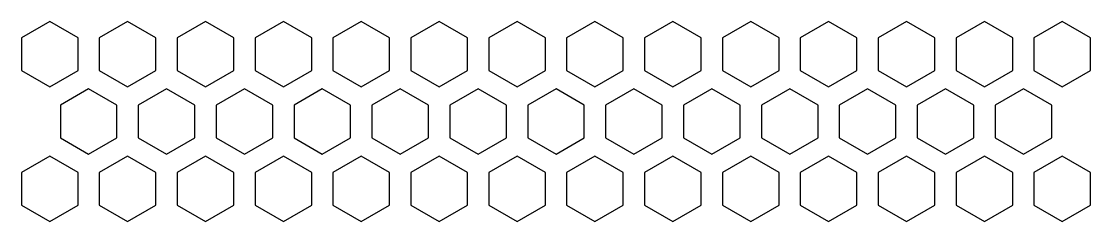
# Model space of a CAD drawing. Header units: millimetres. Extents: x 34 to 5984, y -3597 to 314.
# Drawn here: x 3200.6 to 3351.6, y -770.7 to -742.4 of the extents above; entities that cross this region are included whole.
import ezdxf

# ---------------------------------------------------------------- set-up
doc = ezdxf.new("R2010")
doc.units = ezdxf.units.MM

msp = doc.modelspace()

# ---------------------------------------------------------------- linework, layer by layer
for points in [[(3208.558, -744.689), (3204.558, -742.38), (3200.558, -744.689), (3200.558, -749.308), (3204.558, -751.617), (3208.558, -749.308)], [(3219.558, -744.689), (3215.558, -742.38), (3211.558, -744.689), (3211.558, -749.308), (3215.558, -751.617), (3219.558, -749.308)], [(3230.558, -744.689), (3226.558, -742.38), (3222.558, -744.689), (3222.558, -749.308), (3226.558, -751.617), (3230.558, -749.308)], [(3241.558, -744.689), (3237.558, -742.38), (3233.558, -744.689), (3233.558, -749.308), (3237.558, -751.617), (3241.558, -749.308)], [(3252.558, -744.689), (3248.558, -742.38), (3244.558, -744.689), (3244.558, -749.308), (3248.558, -751.617), (3252.558, -749.308)], [(3263.558, -744.689), (3259.558, -742.38), (3255.558, -744.689), (3255.558, -749.308), (3259.558, -751.617), (3263.558, -749.308)], [(3274.558, -744.689), (3270.558, -742.38), (3266.558, -744.689), (3266.558, -749.308), (3270.558, -751.617), (3274.558, -749.308)], [(3285.558, -744.689), (3281.558, -742.38), (3277.558, -744.689), (3277.558, -749.308), (3281.558, -751.617), (3285.558, -749.308)], [(3296.558, -744.689), (3292.558, -742.38), (3288.558, -744.689), (3288.558, -749.308), (3292.558, -751.617), (3296.558, -749.308)], [(3307.558, -744.689), (3303.558, -742.38), (3299.558, -744.689), (3299.558, -749.308), (3303.558, -751.617), (3307.558, -749.308)], [(3318.558, -744.689), (3314.558, -742.38), (3310.558, -744.689), (3310.558, -749.308), (3314.558, -751.617), (3318.558, -749.308)], [(3329.558, -744.689), (3325.558, -742.38), (3321.558, -744.689), (3321.558, -749.308), (3325.558, -751.617), (3329.558, -749.308)], [(3340.558, -744.689), (3336.558, -742.38), (3332.558, -744.689), (3332.558, -749.308), (3336.558, -751.617), (3340.558, -749.308)], [(3351.558, -744.689), (3347.558, -742.38), (3343.558, -744.689), (3343.558, -749.308), (3347.558, -751.617), (3351.558, -749.308)], [(3214.058, -754.215), (3210.058, -751.906), (3206.058, -754.215), (3206.058, -758.834), (3210.058, -761.144), (3214.058, -758.834)], [(3225.058, -754.215), (3221.058, -751.906), (3217.058, -754.215), (3217.058, -758.834), (3221.058, -761.144), (3225.058, -758.834)], [(3236.058, -754.215), (3232.058, -751.906), (3228.058, -754.215), (3228.058, -758.834), (3232.058, -761.144), (3236.058, -758.834)], [(3247.058, -754.215), (3243.058, -751.906), (3239.058, -754.215), (3239.058, -758.834), (3243.058, -761.144), (3247.058, -758.834)], [(3258.058, -754.215), (3254.058, -751.906), (3250.058, -754.215), (3250.058, -758.834), (3254.058, -761.144), (3258.058, -758.834)], [(3269.058, -754.215), (3265.058, -751.906), (3261.058, -754.215), (3261.058, -758.834), (3265.058, -761.144), (3269.058, -758.834)], [(3280.058, -754.215), (3276.058, -751.906), (3272.058, -754.215), (3272.058, -758.834), (3276.058, -761.144), (3280.058, -758.834)], [(3291.058, -754.215), (3287.058, -751.906), (3283.058, -754.215), (3283.058, -758.834), (3287.058, -761.144), (3291.058, -758.834)], [(3302.058, -754.215), (3298.058, -751.906), (3294.058, -754.215), (3294.058, -758.834), (3298.058, -761.144), (3302.058, -758.834)], [(3313.058, -754.215), (3309.058, -751.906), (3305.058, -754.215), (3305.058, -758.834), (3309.058, -761.144), (3313.058, -758.834)], [(3324.058, -754.215), (3320.058, -751.906), (3316.058, -754.215), (3316.058, -758.834), (3320.058, -761.144), (3324.058, -758.834)], [(3335.058, -754.215), (3331.058, -751.906), (3327.058, -754.215), (3327.058, -758.834), (3331.058, -761.144), (3335.058, -758.834)], [(3346.058, -754.215), (3342.058, -751.906), (3338.058, -754.215), (3338.058, -758.834), (3342.058, -761.144), (3346.058, -758.834)], [(3208.558, -763.742), (3204.558, -761.432), (3200.558, -763.742), (3200.558, -768.361), (3204.558, -770.67), (3208.558, -768.361)], [(3219.558, -763.742), (3215.558, -761.432), (3211.558, -763.742), (3211.558, -768.361), (3215.558, -770.67), (3219.558, -768.361)], [(3230.558, -763.742), (3226.558, -761.432), (3222.558, -763.742), (3222.558, -768.361), (3226.558, -770.67), (3230.558, -768.361)], [(3241.558, -763.742), (3237.558, -761.432), (3233.558, -763.742), (3233.558, -768.361), (3237.558, -770.67), (3241.558, -768.361)], [(3252.558, -763.742), (3248.558, -761.432), (3244.558, -763.742), (3244.558, -768.361), (3248.558, -770.67), (3252.558, -768.361)], [(3263.558, -763.742), (3259.558, -761.432), (3255.558, -763.742), (3255.558, -768.361), (3259.558, -770.67), (3263.558, -768.361)], [(3274.558, -763.742), (3270.558, -761.432), (3266.558, -763.742), (3266.558, -768.361), (3270.558, -770.67), (3274.558, -768.361)], [(3285.558, -763.742), (3281.558, -761.432), (3277.558, -763.742), (3277.558, -768.361), (3281.558, -770.67), (3285.558, -768.361)], [(3296.558, -763.742), (3292.558, -761.432), (3288.558, -763.742), (3288.558, -768.361), (3292.558, -770.67), (3296.558, -768.361)], [(3307.558, -763.742), (3303.558, -761.432), (3299.558, -763.742), (3299.558, -768.361), (3303.558, -770.67), (3307.558, -768.361)], [(3318.558, -763.742), (3314.558, -761.432), (3310.558, -763.742), (3310.558, -768.361), (3314.558, -770.67), (3318.558, -768.361)], [(3329.558, -763.742), (3325.558, -761.432), (3321.558, -763.742), (3321.558, -768.361), (3325.558, -770.67), (3329.558, -768.361)], [(3340.558, -763.742), (3336.558, -761.432), (3332.558, -763.742), (3332.558, -768.361), (3336.558, -770.67), (3340.558, -768.361)], [(3351.558, -763.742), (3347.558, -761.432), (3343.558, -763.742), (3343.558, -768.361), (3347.558, -770.67), (3351.558, -768.361)]]:
    msp.add_lwpolyline(points, close=True)

doc.saveas('drawing.dxf')
